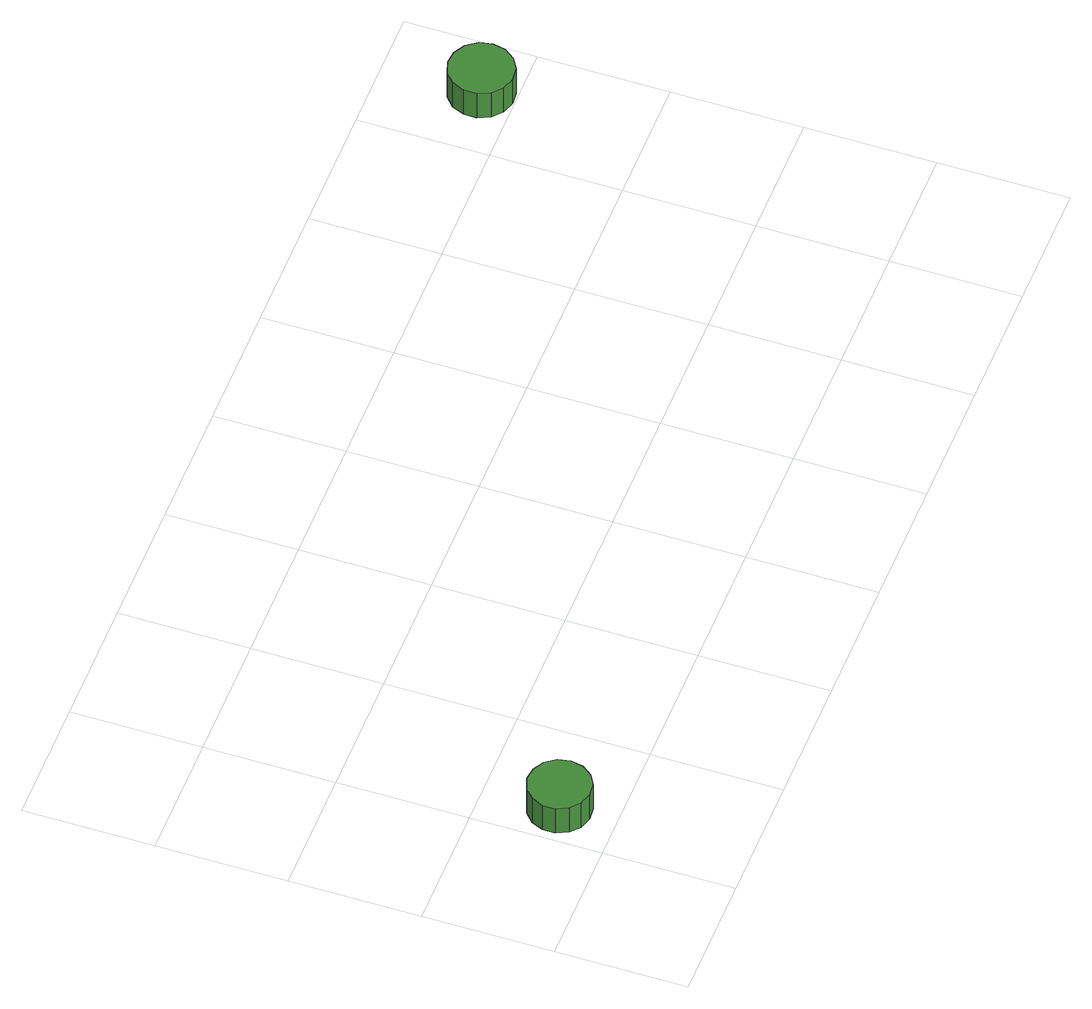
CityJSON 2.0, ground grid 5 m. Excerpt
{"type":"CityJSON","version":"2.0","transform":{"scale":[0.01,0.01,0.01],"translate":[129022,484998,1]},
"CityObjects":{
"tree1":{"type":"SolitaryVegetationObject","attributes":{"function":"something"},"geometry":[{"type":"MultiSurface","lod":"1","boundaries":[[[0,1,2,3,4,5,6,7,8,9,10,11,12,13,14]],[[15,16,17,18,19,20,21,22,23,24,25,26,27,28,29]],[[0,29,28,1]],[[1,28,27,2]],[[2,27,26,3]],[[3,26,25,4]],[[4,25,24,5]],[[5,24,23,6]],[[6,23,22,7]],[[7,22,21,8]],[[8,21,20,9]],[[9,20,19,10]],[[10,19,18,11]],[[11,18,17,12]],[[12,17,16,13]],[[13,16,15,14]],[[14,15,29,0]]]}]},
"tree2":{"type":"SolitaryVegetationObject","attributes":{"function":"something"},"geometry":[{"type":"MultiSurface","lod":"1","boundaries":[[[30,31,32,33,34,35,36,37,38,39,40,41,42,43,44]],[[45,46,47,48,49,50,51,52,53,54,55,56,57,58,59]],[[30,59,58,31]],[[31,58,57,32]],[[32,57,56,33]],[[33,56,55,34]],[[34,55,54,35]],[[35,54,53,36]],[[36,53,52,37]],[[37,52,51,38]],[[38,51,50,39]],[[39,50,49,40]],[[40,49,48,41]],[[41,48,47,42]],[[42,47,46,43]],[[43,46,45,44]],[[44,45,59,30]]]}]}
},
"vertices":[
[270,216,178],[260,264,178],[231,304,178],[188,328,178],[139,334,178],[92,318,178],[56,285,178],[36,240,178],[36,191,178],[56,146,178],[92,113,178],[139,98,178],[188,103,178],[231,128,178],[260,168,178],[260,168,51],[231,128,51],[188,103,51],[139,98,51],[92,113,51],[56,146,51],[36,191,51],[36,240,51],[56,285,51],[92,318,51],[139,334,51],[188,328,51],[231,304,51],[260,264,51],[270,216,51],
[3354,1613,230],[3344,1663,230],[3314,1704,230],[3269,1729,230],[3219,1735,230],[3170,1719,230],[3132,1685,230],[3112,1638,230],[3112,1587,230],[3132,1541,230],[3170,1507,230],[3219,1491,230],[3269,1496,230],[3314,1522,230],[3344,1563,230],[3344,1563,103],[3314,1522,103],[3269,1496,103],[3219,1491,103],[3170,1507,103],[3132,1541,103],[3112,1587,103],[3112,1638,103],[3132,1685,103],[3170,1719,103],[3219,1735,103],[3269,1729,103],[3314,1704,103],[3344,1663,103],[3354,1613,103]
]}
